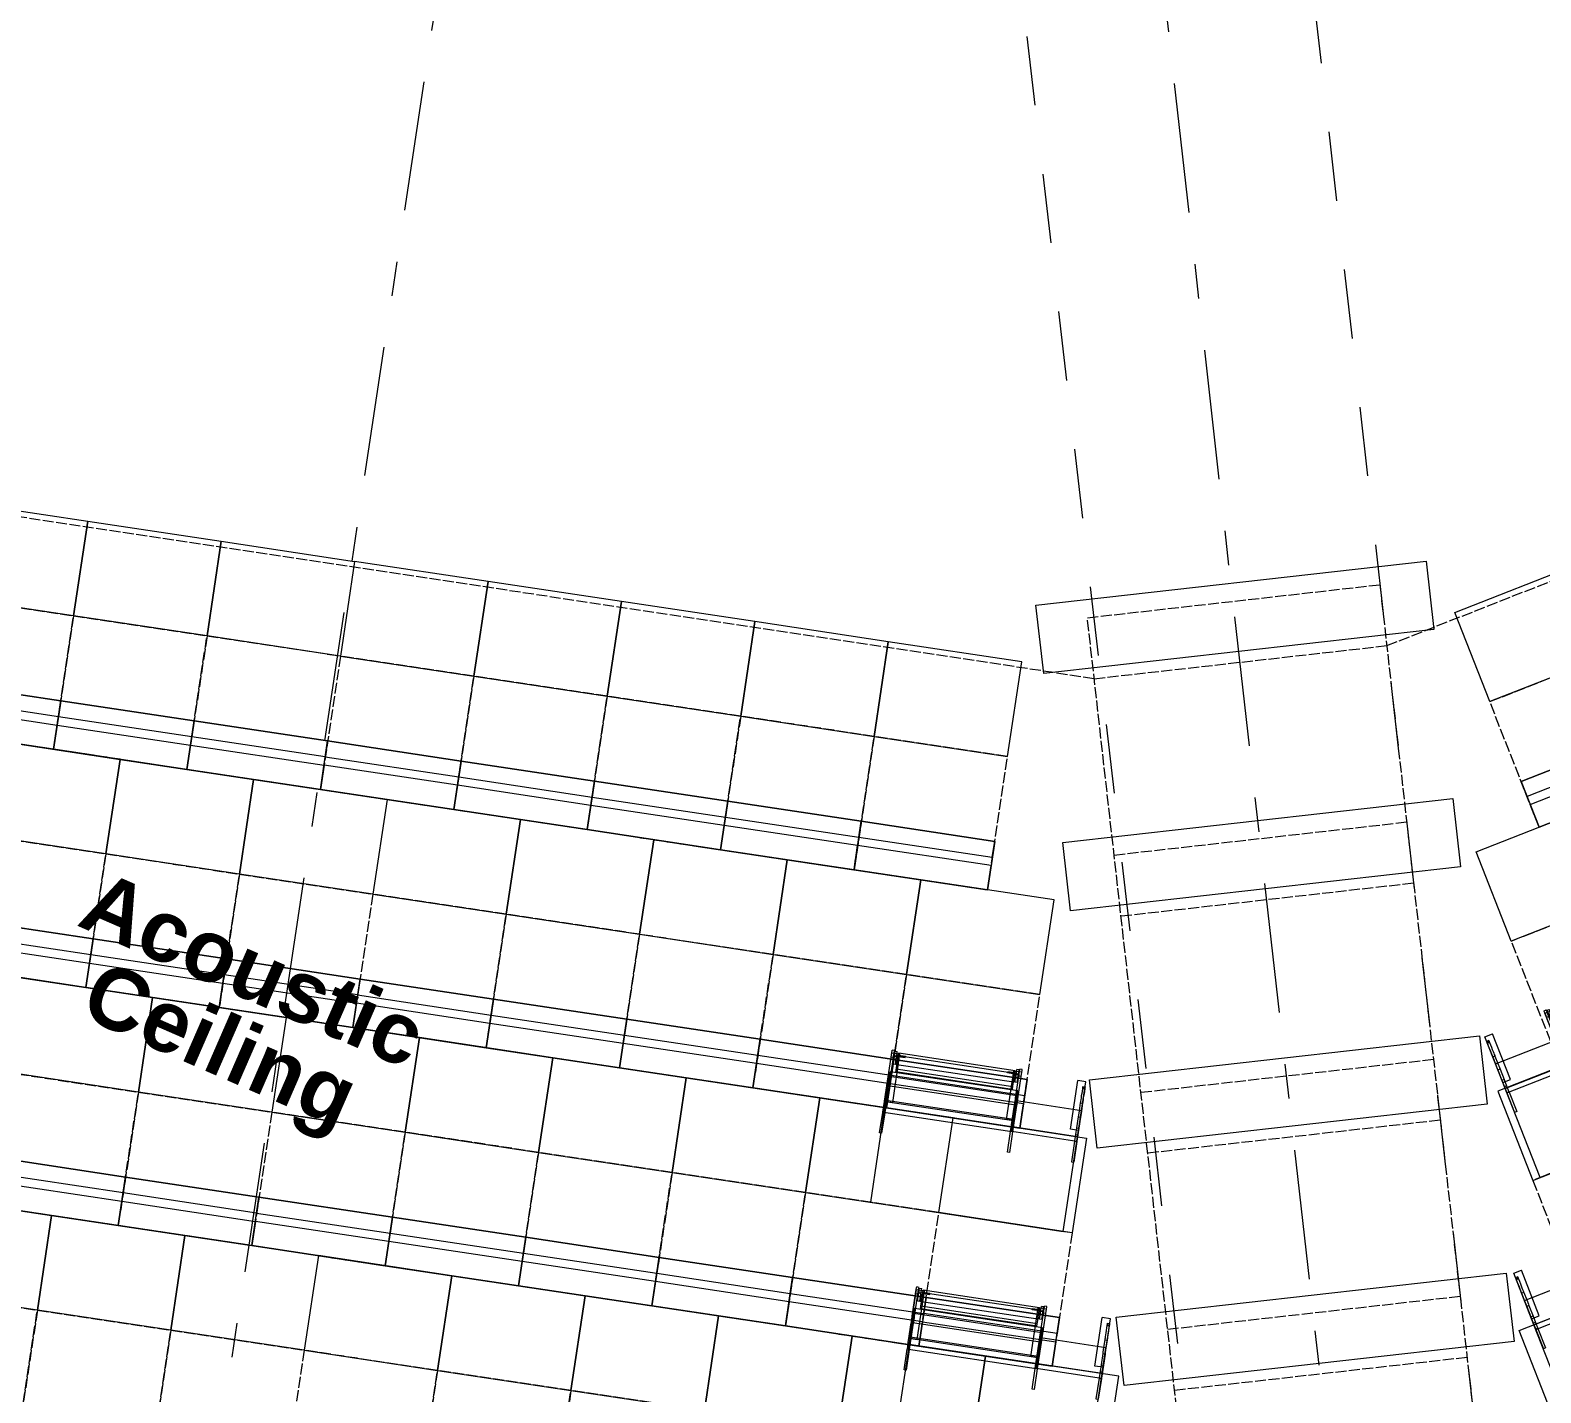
# Model space of a CAD drawing. Header units: millimetres. Extents: x -50172 to 90294, y -80883 to 25069.
# Drawn here: x -29832 to -23674, y -61513 to -55960 of the extents above; entities that cross this region are included whole.
import ezdxf
from ezdxf.enums import TextEntityAlignment as Align

# ---------------------------------------------------------------- set-up
doc = ezdxf.new("R2010")
doc.units = ezdxf.units.MM
doc.header["$MEASUREMENT"] = 0
for name, pattern in [('Dashed', [564.444447, 282.222223, -282.222223]), ('Double Dashed', [1093.611073, 529.166651, -211.666656, 141.111112, -211.666656]), ('Hidden Line', [55, 45, -10])]:
    doc.linetypes.add(name, pattern=pattern)
for name, color, linetype in [('A-25-M_Wall_Ext', 7, 'Continuous'), ('New_A-05-M_Gross_Int_Plant', 7, 'Continuous'), ('New_A-15-MG_Structural_Grid_Phase_2', 7, 'Continuous'), ('New_A-20-M_Floor_Slab', 7, 'Continuous'), ('New_A-35-M_FFE_Fixed', 7, 'Continuous')]:
    doc.layers.add(name, color=color, linetype=linetype)
for name, color, linetype, lineweight in [('A-25-M_Wall_Ext_Pen_No__1', 7, 'Continuous', 13), ('New_A-20-M_Floor_Slab_Pen_No__89', 8, 'Continuous', 20), ('New_A-35-M_FFE_Fixed_Pen_No__101', 252, 'Continuous', 15), ('New_A-35-M_FFE_Fixed_Pen_No__93', 8, 'Continuous', 13), ('New_A-95-P_Drawing_Pen_No__1', 7, 'Continuous', 13), ('New_A-95-P_Text_1_50_GA_Pen_No__1', 7, 'Continuous', 13), ('New_ArchiCAD Zone Stamps_Pen_No__6', 7, 'Continuous', 35)]:
    doc.layers.add(name, color=color, linetype=linetype, lineweight=lineweight)
for name, color, linetype, lineweight, true_color in [('A-25-M_Wall_Ext_Pen_No__107', 7, 'Continuous', 15, 0xa6a6a6), ('New_A-05-M_Gross_Int_Plant_Pen_No__74', 7, 'Continuous', 20, 0x606060), ('New_A-15-MG_Structural_Grid_Phase_2_Pen_No__222', 7, 'Continuous', 13, 0x65af33), ('New_A-35-M_FFE_Fixed_Pen_No__102', 7, 'Continuous', 15, 0xcccccc)]:
    doc.layers.add(name, color=color, linetype=linetype, lineweight=lineweight, true_color=true_color)
doc.styles.add('GENERATED_STYLE_1', font='')
doc.styles.add('GENERATED_STYLE_2', font='')
doc.styles.add('GENERATED_STYLE_3', font='')
doc.styles.add('GENERATED_STYLE_4', font='')
doc.styles.get('GENERATED_STYLE_1').set_extended_font_data('Arial', bold=True)
doc.styles.get('GENERATED_STYLE_2').set_extended_font_data('Swis721 BT', bold=True)
doc.styles.get('GENERATED_STYLE_3').set_extended_font_data('Arial')
doc.styles.get('GENERATED_STYLE_4').set_extended_font_data('Swis721 BT')
pattern_1 = [(60, (0, 0), (-43.30127, 25), []), (120, (0, 0), (43.30127, 25), [])]

# ---------------------------------------------------------------- blocks, each defined once
blk = doc.blocks.new('Slab_55_1', base_point=(-25373.5, -61482.5))
at = {"layer": 'New_A-20-M_Floor_Slab_Pen_No__89', "linetype": 'Continuous', "flags": 128}
blk.add_lwpolyline([(-25373.5, -61482.5), (-25404.9, -61204.3), (-23815, -61024.9), (-23783.6, -61303.1)], close=True, dxfattribs=at)
blk = doc.blocks.new('Slab_56_1', base_point=(-25482.6, -60515.5))
at = {"layer": 'New_A-20-M_Floor_Slab_Pen_No__89', "linetype": 'Continuous', "flags": 128}
blk.add_lwpolyline([(-25482.6, -60515.5), (-25514, -60237.2), (-23924.1, -60057.8), (-23892.7, -60336.1)], close=True, dxfattribs=at)
blk = doc.blocks.new('Slab_57_1', base_point=(-25591.7, -59548.4))
at = {"layer": 'New_A-20-M_Floor_Slab_Pen_No__89', "linetype": 'Continuous', "flags": 128}
blk.add_lwpolyline([(-25591.7, -59548.4), (-25623.1, -59270.2), (-24033.2, -59090.8), (-24001.8, -59369)], close=True, dxfattribs=at)
blk = doc.blocks.new('Slab_58_1', base_point=(-25700.9, -58581.4))
at = {"layer": 'New_A-20-M_Floor_Slab_Pen_No__89', "linetype": 'Continuous', "flags": 128}
blk.add_lwpolyline([(-25700.9, -58581.4), (-25732.3, -58303.2), (-24142.3, -58123.8), (-24110.9, -58402)], close=True, dxfattribs=at)
blk = doc.blocks.new('VENTS__5_1', base_point=(-30958.5, -71277.4))
at = {"layer": 'New_A-05-M_Gross_Int_Plant_Pen_No__74', "linetype": 'Continuous'}
blk.add_arc((-26782.7, -43787.3), 28124.1, 246.43121, 336.44961, dxfattribs=at)
at = {"layer": 'New_ArchiCAD Zone Stamps_Pen_No__6'}
for tag, height, style, p in [('ROOM_NAME', 250, 'GENERATED_STYLE_1', (-31302.6, -70145.2)), ('zoneNameLine2', 250, 'GENERATED_STYLE_1', (-31491, -70577.3)), ('measuredAreaCode', 200, 'GENERATED_STYLE_3', (-31679.5, -70998)), ('DUMMY_649', 200, 'GENERATED_STYLE_3', (-31372.1, -71132.1)), ('DUMMY_650', 200, 'GENERATED_STYLE_3', (-30882.7, -71345.4)), ('DUMMY_651', 133.3, 'GENERATED_STYLE_3', (-30603.4, -71452))]:
    blk.add_attdef(tag, text='', height=height, rotation=336.44041, dxfattribs=dict(at, style=style)).set_placement(p, align=Align.TOP_LEFT)
blk = doc.blocks.new('Wall_351_1', base_point=(-38294.6, -69816.9))
at = {"layer": 'A-25-M_Wall_Ext_Pen_No__107', "linetype": 'Continuous', "lineweight": 0, "true_color": 0x535353}
for points in [[(-38161.1, -69523.8, 0.417286), (-920.9, -54882.6), (-922.8, -54881.8, -0.417285), (-38160.3, -69522)], [(-38224.1, -69662.2, 0.417299), (-781.4, -54943), (-783.3, -54942.2, -0.417299), (-38223.3, -69660.3)]]:
    blk.add_hatch(color=251, dxfattribs=at).paths.add_polyline_path(points)
at = {"layer": 'A-25-M_Wall_Ext_Pen_No__107', "linetype": 'Continuous'}
h = blk.add_hatch(dxfattribs=at)
h.set_pattern_fill('Plaster_0001', color=256, style=0, pattern_type=2)
h.set_pattern_definition([(201.458, (0, 0), (-63.3617, 161.19955), [0, -100]), (201.458, (-14.85, -98.89), (-63.3617, 161.19955), [0, -100])])
h.paths.add_polyline_path([(-38160.3, -69522, 0.417285), (-922.8, -54881.8), (-936.5, -54875.8, -0.417284), (-38154.1, -69508.4)])
h = blk.add_hatch(dxfattribs=at)
h.set_pattern_fill('Batt_Insulation_0001', color=256, style=0, pattern_type=2)
h.set_pattern_definition(pattern_1)
h.paths.add_polyline_path([(-38283.4, -69792.3, 0.417312), (-650.2, -54999.7), (-673.1, -54989.8, -0.41731), (-38273, -69769.5)])
h = blk.add_hatch(dxfattribs=at)
h.set_pattern_fill('Batt_Insulation_0001', color=256, style=0, pattern_type=2)
h.set_pattern_definition(pattern_1)
h.paths.add_polyline_path([(-38273, -69769.5, 0.41731), (-673.1, -54989.8), (-764.9, -54950.1, -0.417301), (-38231.6, -69678.5)])
h = blk.add_hatch(dxfattribs=at)
h.set_pattern_fill('Plywood_0001', color=256, style=0, pattern_type=2)
h.set_pattern_definition([(0, (0, 0), (0, 200), [])])
h.paths.add_polyline_path([(-38231.6, -69678.5, 0.417301), (-764.9, -54950.1), (-781.4, -54943, -0.417299), (-38224.1, -69662.2)])
blk.add_hatch(color=256, dxfattribs=at).paths.add_polyline_path([(-38294.6, -69816.9, 0.417314), (-625.4, -55010.5), (-650.2, -54999.7, -0.417312), (-38283.4, -69792.3)])
at = {"layer": 'A-25-M_Wall_Ext_Pen_No__1', "linetype": 'Continuous'}
for radius, start, end in [(28147.8, 246.16247, 336.76276), (28145.8, 246.16252, 336.76277), (28130.8, 246.16287, 336.76285), (28417.8, 246.15624, 336.76122), (28317.8, 246.15854, 336.76179), (28299.8, 246.15895, 336.76189), (28297.8, 246.159, 336.7619), (28469.8, 246.15506, 336.76093), (28442.8, 246.15567, 336.76108)]:
    blk.add_arc((-26785.3, -43777.2), radius, start, end, dxfattribs=at)
blk = doc.blocks.new('Standard grid marker_10')
at = {"layer": 'New_A-15-MG_Structural_Grid_Phase_2_Pen_No__222', "linetype": 'Double Dashed'}
blk.add_line((2590.6, 0), (19605, 0), dxfattribs=at)
at = {"layer": 'New_A-15-MG_Structural_Grid_Phase_2_Pen_No__222', "style": 'GENERATED_STYLE_4'}
for tag, p in [('AC_MarkerText_1_0', (-500, 43.4)), ('AC_MarkerText_1_1', (22695.6, 43.4))]:
    blk.add_attdef(tag, text='', height=350, rotation=255.0108, dxfattribs=at).set_placement(p, align=Align.MIDDLE_CENTER)
blk = doc.blocks.new('Standard grid marker_11')
at = {"layer": 'New_A-15-MG_Structural_Grid_Phase_2_Pen_No__222', "linetype": 'Double Dashed'}
blk.add_line((2590.6, 0), (19494.8, 0), dxfattribs=at)
at = {"layer": 'New_A-15-MG_Structural_Grid_Phase_2_Pen_No__222', "style": 'GENERATED_STYLE_4'}
for tag, p in [('AC_MarkerText_1_0', (-500, 43.4)), ('AC_MarkerText_1_1', (22585.4, 43.4))]:
    blk.add_attdef(tag, text='', height=350, rotation=240.00276, dxfattribs=at).set_placement(p, align=Align.MIDDLE_CENTER)
blk = doc.blocks.new('Standard grid marker_26')
at = {"layer": 'New_A-15-MG_Structural_Grid_Phase_2_Pen_No__222', "linetype": 'Double Dashed'}
blk.add_arc((0, 0), 27977.6, 0, 90.63597, dxfattribs=at)
at = {"layer": 'New_A-15-MG_Structural_Grid_Phase_2_Pen_No__222', "style": 'GENERATED_STYLE_4'}
blk.add_attdef('AC_MarkerText_1', text='', height=350, rotation=90.30663, dxfattribs=at).set_placement((-1326.2, 28008), align=Align.MIDDLE_CENTER)
blk = doc.blocks.new('Montpelier with surface-row end_2')
at = {"layer": 'New_A-35-M_FFE_Fixed_Pen_No__93', "linetype": 'Continuous'}
for p, q in [((390, 795.2), (0, 795.2)), ((0, 795.2), (0, 0)), ((285, 800), (370, 800)), ((285, 790.4), (285, 800)), ((285, 790.4), (370, 790.4)), ((370, 800), (371, 800)), ((370, 790.4), (370, 800)), ((370, 268.3), (370, 795.2)), ((370, 795.2), (414.6, 795.2)), ((370, 790.4), (371, 790.4)), ((371, 800), (397.3, 800)), ((371, 790.4), (371, 800)), ((371, 790.4), (397.3, 790.4)), ((390, 0), (390, 795.2)), ((397.3, 790.4), (397.3, 800)), ((397.3, 800), (424.7, 800)), ((397.3, 790.4), (424.7, 790.4)), ((414.6, 795.2), (415.5, 795.2)), ((414.6, 268.3), (414.6, 795.2)), ((415.5, 795.2), (416.5, 795.2)), ((416, 799.5), (616, 799.5)), ((416, 799.5), (416, 766)), ((416, 766), (616, 766)), ((416.5, 795.2), (417.4, 795.2)), ((417.4, 795.2), (418.3, 795.2)), ((418.3, 795.2), (419, 795.2)), ((419, 795.2), (419.6, 795.2)), ((419.6, 795.2), (420, 795.2)), ((420, 795.2), (420.2, 795.2)), ((420.2, 268.3), (420.2, 795.2)), ((420.2, 795.2), (480, 795.2)), ((424.7, 790.4), (424.7, 800)), ((424.7, 800), (470.9, 800)), ((424.7, 790.4), (470.9, 790.4)), ((470.9, 800), (477.4, 800)), ((470.9, 790.4), (470.9, 800)), ((470.9, 790.4), (477.4, 790.4)), ((477.4, 800), (478.6, 800)), ((477.4, 790.4), (477.4, 800)), ((477.4, 790.4), (478.6, 790.4)), ((478.6, 800), (480.7, 800)), ((478.6, 790.4), (480.7, 790.4)), ((480, 795.2), (482.5, 795.2)), ((480, 268.3), (480, 795.2)), ((480.7, 800), (483.7, 800)), ((480.7, 790.4), (483.7, 790.4)), ((482.5, 795.2), (485.7, 795.2)), ((483.7, 800), (487.4, 800)), ((483.7, 790.4), (487.4, 790.4)), ((485.7, 795.2), (489.5, 795.2)), ((487.4, 800), (491.7, 800)), ((487.4, 790.4), (491.7, 790.4)), ((489.5, 795.2), (493.9, 795.2)), ((491.7, 800), (496.6, 800)), ((491.7, 790.4), (496.6, 790.4)), ((493.9, 795.2), (499, 795.2)), ((496.6, 800), (501.7, 800)), ((496.6, 790.4), (501.7, 790.4)), ((499, 795.2), (504.7, 795.2)), ((501.7, 800), (507.1, 800)), ((501.7, 790.4), (507.1, 790.4)), ((504.7, 795.2), (511, 795.2)), ((507.1, 800), (597.9, 800)), ((507.1, 790.4), (507.1, 800)), ((507.1, 790.4), (597.9, 790.4)), ((511, 795.2), (517.9, 795.2)), ((517.9, 795.2), (525.2, 795.2)), ((517.9, 268.3), (517.9, 795.2)), ((525.2, 795.2), (530.9, 795.2)), ((530.9, 795.2), (535, 795.2)), ((535, 795.2), (537.4, 795.2)), ((537.4, 795.2), (538.2, 795.2)), ((538.2, 268.3), (538.2, 795.2)), ((541.1, 291.7), (541.1, 771.7)), ((541.1, 771.7), (541.7, 771.7)), ((541.7, 771.7), (543.1, 771.7)), ((543.1, 771.7), (545.3, 771.7)), ((545.3, 771.7), (548.1, 771.7)), ((548.1, 771.7), (551.8, 771.7)), ((551.8, 771.7), (552.7, 771.7)), ((551.8, 291.7), (551.8, 771.7)), ((552.7, 771.7), (554.3, 771.7)), ((554.3, 771.7), (556.3, 771.7)), ((556.3, 771.7), (558.8, 771.7)), ((558.8, 771.7), (561.5, 771.7)), ((561.5, 771.7), (564.4, 771.7)), ((564.4, 771.7), (567.4, 771.7)), ((567.4, 771.7), (570.4, 771.7)), ((570.4, 771.7), (607, 771.7)), ((570.4, 291.7), (570.4, 771.7)), ((571.6, 787.5), (573.6, 787.5)), ((571.6, 787.5), (571.6, 778.3)), ((571.6, 778.3), (573.6, 778.3)), ((571.6, 777.5), (572.4, 777.5)), ((571.6, 777.5), (571.6, 771.7)), ((571.6, 771.7), (572.4, 771.7)), ((572.4, 777.5), (574.9, 777.5)), ((572.4, 771.7), (574.9, 771.7)), ((573.6, 787.5), (579.3, 787.5)), ((573.6, 778.3), (579.3, 778.3)), ((574.9, 777.5), (578.9, 777.5)), ((574.9, 771.7), (578.9, 771.7)), ((578.9, 777.5), (584, 777.5)), ((578.9, 771.7), (584, 771.7)), ((579.3, 787.5), (587.8, 787.5)), ((579.3, 778.3), (587.8, 778.3)), ((584, 777.5), (590.1, 777.5)), ((584, 771.7), (590.1, 771.7)), ((587.8, 787.5), (597.9, 787.5)), ((587.8, 778.3), (597.9, 778.3)), ((589.7, 790.7), (590.2, 790.7)), ((589.7, 790.7), (589.7, 778.3)), ((589.7, 778.3), (590.2, 778.3)), ((590.1, 777.5), (596.6, 777.5)), ((590.1, 771.7), (596.6, 771.7)), ((590.2, 790.7), (591.7, 790.7)), ((590.2, 778.3), (591.7, 778.3)), ((591.7, 790.7), (594, 790.7)), ((591.7, 778.3), (594, 778.3)), ((592.1, 790.7), (592.7, 790.7)), ((592.1, 790.7), (592.1, 778.3)), ((592.1, 778.3), (592.7, 778.3)), ((592.7, 790.7), (594.2, 790.7)), ((592.7, 778.3), (594.2, 778.3)), ((594, 790.7), (596.7, 790.7)), ((594, 778.3), (596.7, 778.3)), ((594.2, 790.7), (596.5, 790.7)), ((594.2, 778.3), (596.5, 778.3)), ((596.5, 790.7), (599.1, 790.7)), ((596.5, 778.3), (599.1, 778.3)), ((596.6, 777.5), (603.3, 777.5)), ((596.6, 771.7), (603.3, 771.7)), ((596.7, 790.7), (599.4, 790.7)), ((596.7, 778.3), (599.4, 778.3)), ((597.9, 800), (608.1, 800)), ((597.9, 790.4), (597.9, 800)), ((597.9, 790.4), (608.1, 790.4)), ((597.9, 787.5), (608, 787.5)), ((597.9, 778.3), (608, 778.3)), ((599.1, 790.7), (601.8, 790.7)), ((599.1, 778.3), (601.8, 778.3)), ((599.4, 790.7), (601.6, 790.7)), ((599.4, 778.3), (601.6, 778.3)), ((601.6, 790.7), (603.2, 790.7)), ((601.6, 778.3), (603.2, 778.3)), ((601.8, 790.7), (604.1, 790.7)), ((601.8, 778.3), (604.1, 778.3)), ((603.2, 790.7), (603.7, 790.7)), ((603.2, 778.3), (603.7, 778.3)), ((603.3, 777.5), (609.5, 777.5)), ((603.3, 771.7), (609.5, 771.7)), ((603.7, 790.7), (603.7, 778.3)), ((604.1, 790.7), (605.6, 790.7)), ((604.1, 778.3), (605.6, 778.3)), ((604.5, 771.7), (604.5, 743)), ((604.5, 771.7), (609.5, 771.7)), ((604.5, 743), (609.5, 743)), ((605.6, 790.7), (606.1, 790.7)), ((605.6, 778.3), (606.1, 778.3)), ((606.1, 790.7), (606.1, 778.3)), ((607, 771.7), (609.5, 771.7)), ((607, 291.7), (607, 771.7)), ((608, 787.5), (616.5, 787.5)), ((608, 778.3), (616.5, 778.3)), ((608.1, 800), (617, 800)), ((608.1, 790.4), (617, 790.4)), ((609.5, 777.5), (609.5, 771.7)), ((609.5, 771.7), (609.5, 743)), ((609.5, 771.7), (611.9, 771.7)), ((611.9, 771.7), (613.9, 771.7)), ((613.9, 771.7), (615.5, 771.7)), ((615.5, 771.7), (616.8, 771.7)), ((616, 799.5), (616, 766)), ((616.5, 787.5), (622.2, 787.5)), ((616.5, 778.3), (622.2, 778.3)), ((616.8, 771.7), (617.6, 771.7)), ((617, 800), (623.5, 800)), ((617, 790.4), (623.5, 790.4)), ((617.6, 771.7), (617.9, 771.7)), ((617.9, 291.7), (617.9, 771.7)), ((622.2, 787.5), (624.2, 787.5)), ((622.2, 778.3), (624.2, 778.3)), ((623.5, 800), (626.7, 800)), ((623.5, 790.4), (626.7, 790.4)), ((624.2, 787.5), (624.2, 778.3)), ((626.7, 790.4), (626.7, 800)), ((604.5, 291.7), (604.5, 320.5)), ((604.5, 320.5), (609.5, 320.5)), ((609.5, 291.7), (609.5, 320.5)), ((285, 273.1), (370, 273.1)), ((285, 263.5), (285, 273.1)), ((285, 263.5), (370, 263.5)), ((370, 273.1), (371, 273.1)), ((370, 263.5), (370, 273.1)), ((370, 268.3), (414.6, 268.3)), ((370, 263.5), (371, 263.5)), ((370.4, 0), (370.4, 268.3)), ((370.4, 268.3), (390, 268.3)), ((371, 273.1), (397.3, 273.1)), ((371, 263.5), (371, 273.1)), ((371, 263.5), (397.3, 263.5)), ((390, 268.3), (497, 268.3)), ((390, 0), (390, 268.3)), ((397.3, 273.1), (424.7, 273.1)), ((397.3, 263.5), (397.3, 273.1)), ((397.3, 263.5), (424.7, 263.5)), ((414.6, 268.3), (415.5, 268.3)), ((415.5, 268.3), (416.5, 268.3)), ((416, 263.5), (416, 297)), ((416, 297), (616, 297)), ((416, 263.5), (616, 263.5)), ((416.5, 268.3), (417.4, 268.3)), ((417.4, 268.3), (418.3, 268.3)), ((418.3, 268.3), (419, 268.3)), ((419, 268.3), (419.6, 268.3)), ((419.6, 268.3), (420, 268.3)), ((420, 268.3), (420.2, 268.3)), ((420.2, 268.3), (480, 268.3)), ((424.7, 273.1), (470.9, 273.1)), ((424.7, 263.5), (424.7, 273.1)), ((424.7, 263.5), (470.9, 263.5)), ((470.9, 273.1), (477.4, 273.1)), ((470.9, 263.5), (470.9, 273.1)), ((470.9, 263.5), (477.4, 263.5)), ((477.4, 273.1), (478.6, 273.1)), ((477.4, 263.5), (477.4, 273.1)), ((477.4, 263.5), (478.6, 263.5)), ((478.6, 273.1), (480.7, 273.1)), ((478.6, 263.5), (480.7, 263.5)), ((480, 268.3), (482.5, 268.3)), ((480.7, 273.1), (483.7, 273.1)), ((480.7, 263.5), (483.7, 263.5)), ((482.5, 268.3), (485.7, 268.3)), ((483.7, 273.1), (487.4, 273.1)), ((483.7, 263.5), (487.4, 263.5)), ((485.7, 268.3), (489.5, 268.3)), ((487.4, 273.1), (491.7, 273.1)), ((487.4, 263.5), (491.7, 263.5)), ((489.5, 268.3), (493.9, 268.3)), ((491.7, 273.1), (496.6, 273.1)), ((491.7, 263.5), (496.6, 263.5)), ((493.9, 268.3), (499, 268.3)), ((496.6, 273.1), (501.7, 273.1)), ((496.6, 263.5), (501.7, 263.5)), ((497, 0), (497, 268.3)), ((499, 268.3), (504.7, 268.3)), ((501.7, 273.1), (507.1, 273.1)), ((501.7, 263.5), (507.1, 263.5)), ((504.7, 268.3), (511, 268.3)), ((507.1, 273.1), (597.9, 273.1)), ((507.1, 263.5), (507.1, 273.1)), ((507.1, 263.5), (597.9, 263.5)), ((511, 268.3), (517.9, 268.3)), ((517.9, 268.3), (525.2, 268.3)), ((525.2, 268.3), (530.9, 268.3)), ((530.9, 268.3), (535, 268.3)), ((535, 268.3), (537.4, 268.3)), ((537.4, 268.3), (538.2, 268.3)), ((541.1, 291.7), (541.7, 291.7)), ((541.7, 291.7), (543.1, 291.7)), ((543.1, 291.7), (545.3, 291.7)), ((545.3, 291.7), (548.1, 291.7)), ((548.1, 291.7), (551.8, 291.7)), ((551.8, 291.7), (552.7, 291.7)), ((552.7, 291.7), (554.3, 291.7)), ((554.3, 291.7), (556.3, 291.7)), ((556.3, 291.7), (558.8, 291.7)), ((558.8, 291.7), (561.5, 291.7)), ((561.5, 291.7), (564.4, 291.7)), ((564.4, 291.7), (567.4, 291.7)), ((567.4, 291.7), (570.4, 291.7)), ((570.4, 291.7), (607, 291.7)), ((571.6, 286), (571.6, 291.7)), ((571.6, 291.7), (572.4, 291.7)), ((571.6, 286), (572.4, 286)), ((571.6, 285.2), (573.6, 285.2)), ((571.6, 275.9), (571.6, 285.2)), ((571.6, 275.9), (573.6, 275.9)), ((572.4, 291.7), (574.9, 291.7)), ((572.4, 286), (574.9, 286)), ((573.6, 285.2), (579.3, 285.2)), ((573.6, 275.9), (579.3, 275.9)), ((574.9, 291.7), (578.9, 291.7)), ((574.9, 286), (578.9, 286)), ((578.9, 291.7), (584, 291.7)), ((578.9, 286), (584, 286)), ((579.3, 285.2), (587.8, 285.2)), ((579.3, 275.9), (587.8, 275.9)), ((584, 291.7), (590.1, 291.7)), ((584, 286), (590.1, 286)), ((587.8, 285.2), (597.9, 285.2)), ((587.8, 275.9), (597.9, 275.9)), ((589.7, 272.8), (589.7, 285.2)), ((589.7, 285.2), (590.2, 285.2)), ((589.7, 272.8), (590.2, 272.8)), ((590.1, 291.7), (596.6, 291.7)), ((590.1, 286), (596.6, 286)), ((590.2, 285.2), (591.7, 285.2)), ((590.2, 272.8), (591.7, 272.8)), ((591.7, 285.2), (594, 285.2)), ((591.7, 272.8), (594, 272.8)), ((592.1, 272.8), (592.1, 285.2)), ((592.1, 285.2), (592.7, 285.2)), ((592.1, 272.8), (592.7, 272.8)), ((592.7, 285.2), (594.2, 285.2)), ((592.7, 272.8), (594.2, 272.8)), ((594, 285.2), (596.7, 285.2)), ((594, 272.8), (596.7, 272.8)), ((594.2, 285.2), (596.5, 285.2)), ((594.2, 272.8), (596.5, 272.8)), ((596.5, 285.2), (599.1, 285.2)), ((596.5, 272.8), (599.1, 272.8)), ((596.6, 291.7), (603.3, 291.7)), ((596.6, 286), (603.3, 286)), ((596.7, 285.2), (599.4, 285.2)), ((596.7, 272.8), (599.4, 272.8)), ((597.9, 285.2), (608, 285.2)), ((597.9, 275.9), (608, 275.9)), ((597.9, 273.1), (608.1, 273.1)), ((597.9, 263.5), (597.9, 273.1)), ((597.9, 263.5), (608.1, 263.5)), ((599.1, 285.2), (601.8, 285.2)), ((599.1, 272.8), (601.8, 272.8)), ((599.4, 285.2), (601.6, 285.2)), ((599.4, 272.8), (601.6, 272.8)), ((601.6, 285.2), (603.2, 285.2)), ((601.6, 272.8), (603.2, 272.8)), ((601.8, 285.2), (604.1, 285.2)), ((601.8, 272.8), (604.1, 272.8)), ((603.2, 285.2), (603.7, 285.2)), ((603.2, 272.8), (603.7, 272.8)), ((603.3, 291.7), (609.5, 291.7)), ((603.3, 286), (609.5, 286)), ((603.7, 272.8), (603.7, 285.2)), ((604.1, 285.2), (605.6, 285.2)), ((604.1, 272.8), (605.6, 272.8)), ((604.5, 291.7), (609.5, 291.7)), ((605.6, 285.2), (606.1, 285.2)), ((605.6, 272.8), (606.1, 272.8)), ((606.1, 272.8), (606.1, 285.2)), ((607, 291.7), (609.5, 291.7)), ((608, 285.2), (616.5, 285.2)), ((608, 275.9), (616.5, 275.9)), ((608.1, 273.1), (617, 273.1)), ((608.1, 263.5), (617, 263.5)), ((609.5, 291.7), (611.9, 291.7)), ((609.5, 286), (609.5, 291.7)), ((611.9, 291.7), (613.9, 291.7)), ((613.9, 291.7), (615.5, 291.7)), ((615.5, 291.7), (616.8, 291.7)), ((616, 263.5), (616, 297)), ((616.5, 285.2), (622.2, 285.2)), ((616.5, 275.9), (622.2, 275.9)), ((616.8, 291.7), (617.6, 291.7)), ((617, 273.1), (623.5, 273.1)), ((617, 263.5), (623.5, 263.5)), ((617.6, 291.7), (617.9, 291.7)), ((622.2, 285.2), (624.2, 285.2)), ((622.2, 275.9), (624.2, 275.9)), ((623.5, 273.1), (626.7, 273.1)), ((623.5, 263.5), (626.7, 263.5)), ((624.2, 275.9), (624.2, 285.2)), ((626.7, 263.5), (626.7, 273.1)), ((0, 0), (390, 0)), ((285, 9.6), (285, 0)), ((370, 9.6), (285, 9.6)), ((370, 0), (285, 0)), ((370, 9.6), (370, 0)), ((371, 9.6), (370, 9.6)), ((371, 0), (370, 0)), ((370.4, 0), (390, 0)), ((371, 9.6), (371, 0)), ((397.3, 9.6), (371, 9.6)), ((397.3, 0), (371, 0)), ((390, 0), (497, 0)), ((424.7, 9.6), (397.3, 9.6)), ((397.3, 9.6), (397.3, 0)), ((424.7, 0), (397.3, 0)), ((416, 0), (416, 33.5)), ((416, 33.5), (616, 33.5)), ((416, 0), (616, 0)), ((470.9, 9.6), (424.7, 9.6)), ((424.7, 9.6), (424.7, 0)), ((470.9, 0), (424.7, 0)), ((477.4, 9.6), (470.9, 9.6)), ((470.9, 9.6), (470.9, 0)), ((477.4, 0), (470.9, 0)), ((495.7, 9.6), (477.4, 9.6)), ((495.7, 0), (477.4, 0)), ((528.2, 9.6), (495.7, 9.6)), ((528.2, 0), (495.7, 0)), ((530.6, 9.6), (528.2, 9.6)), ((528.2, 9.6), (528.2, 0)), ((530.6, 0), (528.2, 0)), ((534.9, 9.6), (530.6, 9.6)), ((534.9, 0), (530.6, 0)), ((540.8, 9.6), (534.9, 9.6)), ((540.8, 0), (534.9, 0)), ((548.2, 9.6), (540.8, 9.6)), ((548.2, 0), (540.8, 0)), ((556.9, 9.6), (548.2, 9.6)), ((556.9, 0), (548.2, 0)), ((566.6, 9.6), (556.9, 9.6)), ((566.6, 0), (556.9, 0)), ((576.9, 9.6), (566.6, 9.6)), ((576.9, 0), (566.6, 0)), ((587.6, 9.6), (576.9, 9.6)), ((587.6, 0), (576.9, 0)), ((591, 9.6), (587.6, 9.6)), ((587.6, 9.6), (587.6, 0)), ((591, 0), (587.6, 0)), ((592, 9.6), (591, 9.6)), ((591, 9.6), (591, 0)), ((592, 0), (591, 0)), ((592.9, 9.6), (592, 9.6)), ((592.9, 0), (592, 0)), ((593.8, 9.6), (592.9, 9.6)), ((593.8, 0), (592.9, 0)), ((594.6, 9.6), (593.8, 9.6)), ((594.6, 0), (593.8, 0)), ((595.2, 9.6), (594.6, 9.6)), ((595.2, 0), (594.6, 0)), ((595.6, 9.6), (595.2, 9.6)), ((595.6, 0), (595.2, 0)), ((595.9, 9.6), (595.6, 9.6)), ((595.9, 0), (595.6, 0)), ((596, 9.6), (595.9, 9.6)), ((596, 0), (595.9, 0)), ((596, 9.6), (596, 0)), ((616, 0), (616, 33.5))]:
    blk.add_line(p, q, dxfattribs=at)

msp = doc.modelspace()

# ---------------------------------------------------------------- linework, layer by layer
at = {"layer": 'New_A-35-M_FFE_Fixed_Pen_No__101', "linetype": 'Hidden Line', "flags": 128}
msp.add_lwpolyline([(-25522.9, -58354.1), (-24330.4, -58219.5), (-23101.6, -69105.1), (-24294.1, -69239.7)], close=True, dxfattribs=at)
for points in [[(-25494.8, -58602.5), (-24302.4, -58467.9)], [(-25413.7, -59321.1), (-24221.3, -59186.5)], [(-25385.7, -59569.5), (-24193.2, -59434.9)], [(-25304.5, -60288.1), (-24112.1, -60153.5)], [(-24003, -61120.5), (-25195.4, -61255.1)], [(-23974.9, -61368.9), (-25167.3, -61503.5)]]:
    msp.add_lwpolyline(points, dxfattribs=at)
at = {"layer": 'New_A-35-M_FFE_Fixed_Pen_No__102', "linetype": 'Hidden Line', "flags": 128}
for points in [[(-24302.4, -58467.9), (-18610.5, -56232.6)], [(-25494.8, -58602.5), (-31541.8, -57692.3)], [(-24084.1, -60401.9), (-25276.5, -60536.5)]]:
    msp.add_lwpolyline(points, dxfattribs=at)
at = {"layer": 'New_A-35-M_FFE_Fixed_Pen_No__102', "linetype": 'Continuous', "flags": 128}
for points in [[(-30141.4, -57878.8), (-29597.5, -57960.7), (-29655.6, -58346.4), (-30199.5, -58264.5)], [(-29597.5, -57960.7), (-29053.7, -58042.6), (-29111.7, -58428.2), (-29655.6, -58346.4)], [(-29053.7, -58042.6), (-28509.8, -58124.4), (-28567.8, -58510.1), (-29111.7, -58428.2)], [(-27965.9, -58206.3), (-28509.8, -58124.4), (-28567.8, -58510.1), (-28024, -58591.9)], [(-24024.9, -58333.1), (-23513, -58132.1), (-23370.4, -58495.1), (-23882.3, -58696.1)], [(-27422.1, -58288.1), (-27965.9, -58206.3), (-28024, -58591.9), (-27480.1, -58673.8)], [(-26878.2, -58370), (-27422.1, -58288.1), (-27480.1, -58673.8), (-26936.2, -58755.7)], [(-26334.3, -58451.9), (-26878.2, -58370), (-26936.2, -58755.7), (-26392.3, -58837.5)], [(-25790.4, -58533.7), (-26334.3, -58451.9), (-26392.3, -58837.5), (-25848.5, -58919.4)], [(-30281.3, -58808.4), (-29737.5, -58890.2), (-29707.7, -58692.5), (-30251.6, -58610.6)], [(-30261.3, -58675.4), (-30251.6, -58610.6), (-29707.7, -58692.5), (-29717.4, -58757.3)], [(-30281.3, -58808.4), (-30266.4, -58709.5), (-29722.6, -58791.3), (-29737.5, -58890.2)], [(-29737.5, -58890.2), (-29193.6, -58972.1), (-29163.8, -58774.3), (-29707.7, -58692.5)], [(-29717.4, -58757.3), (-29707.7, -58692.5), (-29163.8, -58774.3), (-29173.6, -58839.2)], [(-29737.5, -58890.2), (-29722.6, -58791.3), (-29178.7, -58873.2), (-29193.6, -58972.1)], [(-29193.6, -58972.1), (-28649.7, -59054), (-28619.9, -58856.2), (-29163.8, -58774.3)], [(-29173.6, -58839.2), (-29163.8, -58774.3), (-28619.9, -58856.2), (-28629.7, -58921)], [(-30009.4, -58849.3), (-29465.5, -58931.2), (-29523.6, -59316.8), (-30067.4, -59235)], [(-28105.8, -59135.8), (-28649.7, -59054), (-28619.9, -58856.2), (-28076.1, -58938)], [(-28085.8, -59002.9), (-28076.1, -58938), (-28619.9, -58856.2), (-28629.7, -58921)], [(-23730.4, -59082.9), (-23754.4, -59021.9), (-23242.5, -58820.9), (-23218.5, -58881.9)], [(-23681.3, -59208.1), (-23169.4, -59007), (-23242.5, -58820.9), (-23754.4, -59021.9)], [(-29465.5, -58931.2), (-28921.6, -59013), (-28979.7, -59398.7), (-29523.6, -59316.8)], [(-29193.6, -58972.1), (-29178.7, -58873.2), (-28634.8, -58955.1), (-28649.7, -59054)], [(-23681.3, -59208.1), (-23717.8, -59115), (-23205.9, -58914), (-23169.4, -59007)], [(-28105.8, -59135.8), (-28090.9, -59036.9), (-28634.8, -58955.1), (-28649.7, -59054)], [(-27562, -59217.7), (-28105.8, -59135.8), (-28076.1, -58938), (-27532.2, -59019.9)], [(-27541.9, -59084.7), (-27532.2, -59019.9), (-28076.1, -58938), (-28085.8, -59002.9)], [(-28921.6, -59013), (-28377.8, -59094.9), (-28435.8, -59480.5), (-28979.7, -59398.7)], [(-27562, -59217.7), (-27547.1, -59118.8), (-28090.9, -59036.9), (-28105.8, -59135.8)], [(-27018.1, -59299.5), (-27562, -59217.7), (-27532.2, -59019.9), (-26988.3, -59101.8)], [(-26998.1, -59166.6), (-26988.3, -59101.8), (-27532.2, -59019.9), (-27541.9, -59084.7)], [(-27833.9, -59176.7), (-28377.8, -59094.9), (-28435.8, -59480.5), (-27891.9, -59562.4)], [(-26474.2, -59381.4), (-27018.1, -59299.5), (-26988.3, -59101.8), (-26444.4, -59183.6)], [(-26454.2, -59248.5), (-26444.4, -59183.6), (-26988.3, -59101.8), (-26998.1, -59166.6)], [(-23937.3, -59308.6), (-23425.3, -59107.6), (-23282.8, -59470.6), (-23794.7, -59671.6)], [(-27290, -59258.6), (-27833.9, -59176.7), (-27891.9, -59562.4), (-27348.1, -59644.3)], [(-27018.1, -59299.5), (-27003.2, -59200.7), (-27547.1, -59118.8), (-27562, -59217.7)], [(-26474.2, -59381.4), (-26459.3, -59282.5), (-27003.2, -59200.7), (-27018.1, -59299.5)], [(-25930.3, -59463.3), (-26474.2, -59381.4), (-26444.4, -59183.6), (-25900.6, -59265.5)], [(-25910.3, -59330.3), (-25900.6, -59265.5), (-26444.4, -59183.6), (-26454.2, -59248.5)], [(-26746.1, -59340.5), (-27290, -59258.6), (-27348.1, -59644.3), (-26804.2, -59726.1)], [(-25930.3, -59463.3), (-25915.5, -59364.4), (-26459.3, -59282.5), (-26474.2, -59381.4)], [(-26202.3, -59422.3), (-26746.1, -59340.5), (-26804.2, -59726.1), (-26260.3, -59808)], [(-25658.4, -59504.2), (-26202.3, -59422.3), (-26260.3, -59808), (-25716.4, -59889.8)], [(-30149.3, -59778.8), (-29605.4, -59860.7), (-29575.7, -59662.9), (-30119.5, -59581.1)], [(-30129.3, -59645.9), (-30119.5, -59581.1), (-29575.7, -59662.9), (-29585.4, -59727.8)], [(-29605.4, -59860.7), (-29061.6, -59942.6), (-29031.8, -59744.8), (-29575.7, -59662.9)], [(-29585.4, -59727.8), (-29575.7, -59662.9), (-29031.8, -59744.8), (-29041.5, -59809.6)], [(-30149.3, -59778.8), (-30134.4, -59679.9), (-29590.5, -59761.8), (-29605.4, -59860.7)], [(-29605.4, -59860.7), (-29590.5, -59761.8), (-29046.7, -59843.7), (-29061.6, -59942.6)], [(-29061.6, -59942.6), (-28517.7, -60024.4), (-28487.9, -59826.6), (-29031.8, -59744.8)], [(-29041.5, -59809.6), (-29031.8, -59744.8), (-28487.9, -59826.6), (-28497.7, -59891.5)], [(-29877.4, -59819.8), (-29333.5, -59901.6), (-29391.5, -60287.3), (-29935.4, -60205.4)], [(-29061.6, -59942.6), (-29046.7, -59843.7), (-28502.8, -59925.5), (-28517.7, -60024.4)], [(-27973.8, -60106.3), (-28517.7, -60024.4), (-28487.9, -59826.6), (-27944, -59908.5)], [(-27953.8, -59973.3), (-27944, -59908.5), (-28487.9, -59826.6), (-28497.7, -59891.5)], [(-29333.5, -59901.6), (-28789.6, -59983.5), (-28847.7, -60369.1), (-29391.5, -60287.3)], [(-27429.9, -60188.1), (-27973.8, -60106.3), (-27944, -59908.5), (-27400.2, -59990.4)], [(-27409.9, -60055.2), (-27400.2, -59990.4), (-27944, -59908.5), (-27953.8, -59973.3)], [(-27973.8, -60106.3), (-27958.9, -60007.4), (-28502.8, -59925.5), (-28517.7, -60024.4)], [(-28245.7, -60065.3), (-28789.6, -59983.5), (-28847.7, -60369.1), (-28303.8, -60451)], [(-27429.9, -60188.1), (-27415, -60089.3), (-27958.9, -60007.4), (-27973.8, -60106.3)], [(-26886.1, -60270), (-27429.9, -60188.1), (-27400.2, -59990.4), (-26856.3, -60072.2)], [(-26866, -60137.1), (-26856.3, -60072.2), (-27400.2, -59990.4), (-27409.9, -60055.2)], [(-27701.9, -60147.2), (-28245.7, -60065.3), (-28303.8, -60451), (-27759.9, -60532.9)], [(-26886.1, -60270), (-26871.2, -60171.1), (-27415, -60089.3), (-27429.9, -60188.1)], [(-26342.2, -60351.9), (-26886.1, -60270), (-26856.3, -60072.2), (-26312.4, -60154.1)], [(-26322.2, -60218.9), (-26312.4, -60154.1), (-26856.3, -60072.2), (-26866, -60137.1)], [(-23337.7, -60083), (-23849.6, -60284.1), (-23707.1, -60647.1), (-23195.1, -60446)], [(-27158, -60229.1), (-27701.9, -60147.2), (-27759.9, -60532.9), (-27216, -60614.7)], [(-25798.3, -60433.7), (-26342.2, -60351.9), (-26312.4, -60154.1), (-25768.5, -60235.9)], [(-25778.3, -60300.8), (-25768.5, -60235.9), (-26312.4, -60154.1), (-26322.2, -60218.9)], [(-26342.2, -60351.9), (-26327.3, -60253), (-26871.2, -60171.1), (-26886.1, -60270)], [(-26614.1, -60310.9), (-27158, -60229.1), (-27216, -60614.7), (-26672.2, -60696.6)], [(-25798.3, -60433.7), (-25783.4, -60334.8), (-26327.3, -60253), (-26342.2, -60351.9)], [(-26070.2, -60392.8), (-26614.1, -60310.9), (-26672.2, -60696.6), (-26128.3, -60778.4)], [(-26070.2, -60392.8), (-25526.4, -60474.7), (-25584.4, -60860.3), (-26128.3, -60778.4)], [(-30017.3, -60749.3), (-29473.4, -60831.2), (-29443.6, -60633.4), (-29987.5, -60551.5)], [(-29997.3, -60616.4), (-29987.5, -60551.5), (-29443.6, -60633.4), (-29453.4, -60698.2)], [(-30017.3, -60749.3), (-30002.4, -60650.4), (-29458.5, -60732.3), (-29473.4, -60831.2)], [(-29473.4, -60831.2), (-28929.5, -60913), (-28899.8, -60715.2), (-29443.6, -60633.4)], [(-29453.4, -60698.2), (-29443.6, -60633.4), (-28899.8, -60715.2), (-28909.5, -60780.1)], [(-30289.2, -60708.4), (-29745.3, -60790.2), (-29803.4, -61175.9), (-30347.3, -61094)], [(-28385.6, -60994.9), (-28929.5, -60913), (-28899.8, -60715.2), (-28355.9, -60797.1)], [(-28365.6, -60861.9), (-28355.9, -60797.1), (-28899.8, -60715.2), (-28909.5, -60780.1)], [(-29473.4, -60831.2), (-29458.5, -60732.3), (-28914.6, -60814.1), (-28929.5, -60913)], [(-29745.3, -60790.2), (-29201.5, -60872.1), (-29259.5, -61257.7), (-29803.4, -61175.9)], [(-28385.6, -60994.9), (-28370.8, -60896), (-28914.6, -60814.1), (-28929.5, -60913)], [(-27841.8, -61076.7), (-28385.6, -60994.9), (-28355.9, -60797.1), (-27812, -60879)], [(-27821.8, -60943.8), (-27812, -60879), (-28355.9, -60797.1), (-28365.6, -60861.9)], [(-29201.5, -60872.1), (-28657.6, -60953.9), (-28715.6, -61339.6), (-29259.5, -61257.7)], [(-27841.8, -61076.7), (-27826.9, -60977.9), (-28370.8, -60896), (-28385.6, -60994.9)], [(-27297.9, -61158.6), (-27841.8, -61076.7), (-27812, -60879), (-27268.1, -60960.8)], [(-27277.9, -61025.7), (-27268.1, -60960.8), (-27812, -60879), (-27821.8, -60943.8)], [(-28113.7, -61035.8), (-28657.6, -60953.9), (-28715.6, -61339.6), (-28171.8, -61421.5)], [(-26754, -61240.5), (-27297.9, -61158.6), (-27268.1, -60960.8), (-26724.3, -61042.7)], [(-26734, -61107.5), (-26724.3, -61042.7), (-27268.1, -60960.8), (-27277.9, -61025.7)], [(-27297.9, -61158.6), (-27283, -61059.7), (-27826.9, -60977.9), (-27841.8, -61076.7)], [(-27569.8, -61117.7), (-28113.7, -61035.8), (-28171.8, -61421.5), (-27627.9, -61503.3)], [(-26754, -61240.5), (-26739.1, -61141.6), (-27283, -61059.7), (-27297.9, -61158.6)], [(-26210.2, -61322.3), (-26754, -61240.5), (-26724.3, -61042.7), (-26180.4, -61124.5)], [(-26190.1, -61189.4), (-26180.4, -61124.5), (-26724.3, -61042.7), (-26734, -61107.5)], [(-23762, -61259.5), (-23250.1, -61058.5), (-23107.5, -61421.5), (-23619.4, -61622.6)], [(-27026, -61199.5), (-27569.8, -61117.7), (-27627.9, -61503.3), (-27084, -61585.2)], [(-26210.2, -61322.3), (-26195.3, -61223.4), (-26739.1, -61141.6), (-26754, -61240.5)], [(-26210.2, -61322.3), (-25666.3, -61404.2), (-25636.5, -61206.4), (-26180.4, -61124.5)], [(-26190.1, -61189.4), (-26180.4, -61124.5), (-25636.5, -61206.4), (-25646.3, -61271.2)], [(-26482.1, -61281.4), (-27026, -61199.5), (-27084, -61585.2), (-26540.1, -61667)], [(-26210.2, -61322.3), (-26195.3, -61223.4), (-25651.4, -61305.3), (-25666.3, -61404.2)], [(-25938.2, -61363.3), (-26482.1, -61281.4), (-26540.1, -61667), (-25996.3, -61748.9)], [(-25394.3, -61445.1), (-25938.2, -61363.3), (-25996.3, -61748.9), (-25452.4, -61830.8)]]:
    msp.add_lwpolyline(points, close=True, dxfattribs=at)
at = {"layer": 'New_A-35-M_FFE_Fixed_Pen_No__102', "linetype": 'Hidden Line', "flags": 128}
for points in [[(-30281.3, -58808.4), (-30199.5, -58264.5), (-29655.6, -58346.4), (-29737.5, -58890.2)], [(-29737.5, -58890.2), (-29655.6, -58346.4), (-29111.7, -58428.2), (-29193.6, -58972.1)], [(-29193.6, -58972.1), (-29111.7, -58428.2), (-28567.8, -58510.1), (-28649.7, -59054)], [(-23681.3, -59208.1), (-23882.3, -58696.1), (-23370.4, -58495.1), (-23169.4, -59007)], [(-28105.8, -59135.8), (-28024, -58591.9), (-28567.8, -58510.1), (-28649.7, -59054)], [(-27562, -59217.7), (-27480.1, -58673.8), (-28024, -58591.9), (-28105.8, -59135.8)], [(-27018.1, -59299.5), (-26936.2, -58755.7), (-27480.1, -58673.8), (-27562, -59217.7)], [(-26474.2, -59381.4), (-26392.3, -58837.5), (-26936.2, -58755.7), (-27018.1, -59299.5)], [(-25930.3, -59463.3), (-25848.5, -58919.4), (-26392.3, -58837.5), (-26474.2, -59381.4)], [(-30149.3, -59778.8), (-30067.4, -59235), (-29523.6, -59316.8), (-29605.4, -59860.7)], [(-29605.4, -59860.7), (-29523.6, -59316.8), (-28979.7, -59398.7), (-29061.6, -59942.6)], [(-29061.6, -59942.6), (-28979.7, -59398.7), (-28435.8, -59480.5), (-28517.7, -60024.4)], [(-27973.8, -60106.3), (-27891.9, -59562.4), (-28435.8, -59480.5), (-28517.7, -60024.4)], [(-23593.7, -60183.6), (-23794.7, -59671.6), (-23282.8, -59470.6), (-23081.7, -59982.5)], [(-27429.9, -60188.1), (-27348.1, -59644.3), (-27891.9, -59562.4), (-27973.8, -60106.3)], [(-26886.1, -60270), (-26804.2, -59726.1), (-27348.1, -59644.3), (-27429.9, -60188.1)], [(-26342.2, -60351.9), (-26260.3, -59808), (-26804.2, -59726.1), (-26886.1, -60270)], [(-25798.3, -60433.7), (-25716.4, -59889.8), (-26260.3, -59808), (-26342.2, -60351.9)], [(-30017.3, -60749.3), (-29935.4, -60205.4), (-29391.5, -60287.3), (-29473.4, -60831.2)], [(-29473.4, -60831.2), (-29391.5, -60287.3), (-28847.7, -60369.1), (-28929.5, -60913)], [(-28385.6, -60994.9), (-28303.8, -60451), (-28847.7, -60369.1), (-28929.5, -60913)], [(-27841.8, -61076.7), (-27759.9, -60532.9), (-28303.8, -60451), (-28385.6, -60994.9)], [(-22994.1, -60958), (-23195.1, -60446), (-23707.1, -60647.1), (-23506, -61159)], [(-27297.9, -61158.6), (-27216, -60614.7), (-27759.9, -60532.9), (-27841.8, -61076.7)], [(-26754, -61240.5), (-26672.2, -60696.6), (-27216, -60614.7), (-27297.9, -61158.6)], [(-26210.2, -61322.3), (-26128.3, -60778.4), (-26672.2, -60696.6), (-26754, -61240.5)], [(-26210.2, -61322.3), (-26128.3, -60778.4), (-25584.4, -60860.3), (-25666.3, -61404.2)], [(-30429.1, -61637.9), (-30347.3, -61094), (-29803.4, -61175.9), (-29885.2, -61719.8)], [(-29885.2, -61719.8), (-29803.4, -61175.9), (-29259.5, -61257.7), (-29341.4, -61801.6)], [(-29341.4, -61801.6), (-29259.5, -61257.7), (-28715.6, -61339.6), (-28797.5, -61883.5)], [(-28253.6, -61965.3), (-28171.8, -61421.5), (-28715.6, -61339.6), (-28797.5, -61883.5)], [(-27709.7, -62047.2), (-27627.9, -61503.3), (-28171.8, -61421.5), (-28253.6, -61965.3)], [(-27165.9, -62129.1), (-27084, -61585.2), (-27627.9, -61503.3), (-27709.7, -62047.2)]]:
    msp.add_lwpolyline(points, close=True, dxfattribs=at)
at = {"layer": 'New_A-95-P_Drawing_Pen_No__1', "linetype": 'Dashed'}
for p, q in [((-24981.9, -52448), (-23072.8, -69360.8)), ((-26156.8, -52620.8), (-24212.2, -69502.9))]:
    msp.add_line(p, q, dxfattribs=at)
at = {"layer": 'New_A-95-P_Drawing_Pen_No__1', "linetype": 'Continuous'}
msp.add_arc((-26783.5, -43782), 28261, 246.82787, 336.44041, dxfattribs=at)

# ---------------------------------------------------------------- block references
at = {"layer": 'A-25-M_Wall_Ext', "color": 250, "lineweight": 50, "true_color": 0x2a2a2a}
msp.add_blockref('Wall_351_1', (-38294.6, -69816.9), dxfattribs=at)
at = {"layer": 'New_A-05-M_Gross_Int_Plant', "linetype": 'Continuous'}
msp.add_blockref('VENTS__5_1', (-30958.5, -71277.4), dxfattribs=at)
at = {"layer": 'New_A-15-MG_Structural_Grid_Phase_2', "color": 8, "linetype": 'Continuous', "lineweight": 15, "zscale": 1000}
for name, p, rotation in [('Standard grid marker_26', (-26783.5, -43781.2), 246.1337837427074), ('Standard grid marker_10', (-30646.7, -72232.1), 81.4296153646693), ('Standard grid marker_11', (-23345.9, -72317.5), 96.43765179530504)]:
    msp.add_blockref(name, p, dxfattribs=dict(at, rotation=rotation))
at = {"layer": 'New_A-20-M_Floor_Slab', "color": 8, "linetype": 'Continuous', "lineweight": 20}
for name, p in [('Slab_58_1', (-25700.9, -58581.4)), ('Slab_57_1', (-25591.7, -59548.4)), ('Slab_56_1', (-25482.6, -60515.5)), ('Slab_55_1', (-25373.5, -61482.5))]:
    msp.add_blockref(name, p, dxfattribs=at)
at = {"layer": 'New_A-35-M_FFE_Fixed', "color": 251, "linetype": 'Continuous', "lineweight": 20, "true_color": 0x606060, "zscale": 1000}
for p, xscale, rotation in [((-23677.4, -60635.4), -1, 291.4404118616024), ((-23559.6, -61599), -0.9999999999999997, 291.4404118616021)]:
    msp.add_blockref('Montpelier with surface-row end_2', p, dxfattribs=dict(at, xscale=xscale, rotation=rotation))
for p, rotation in [((-25620.9, -60854.8), 81.44041186159963), ((-25520.9, -61820.4), 81.4404118616)]:
    msp.add_blockref('Montpelier with surface-row end_2', p, dxfattribs=dict(at, rotation=rotation))

# ---------------------------------------------------------------- texts
at = {"layer": 'New_A-95-P_Text_1_50_GA_Pen_No__1', "linetype": 'Continuous', "insert": (-28872.5, -59671.6), "char_height": 250, "width": 1538.128, "attachment_point": 2, "rotation": 336.44041, "line_spacing_factor": 0.799638, "style": 'GENERATED_STYLE_2'}
msp.add_mtext('\\A1;{\\fSwis721 BT|b1|i0|c0|p34;Acoustic Ceiling}', dxfattribs=at)

doc.saveas('drawing.dxf')
